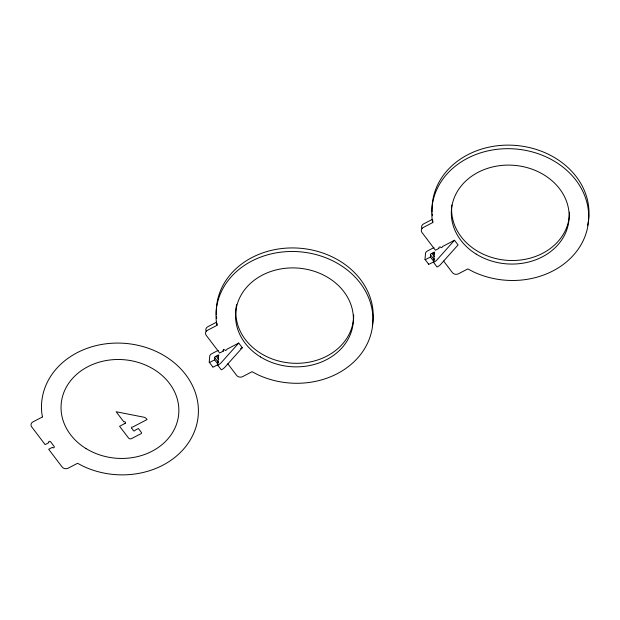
<?xml version="1.0" encoding="UTF-8"?>
<svg xmlns="http://www.w3.org/2000/svg" width="620" height="620" viewBox="0 0 620 620"><rect width="100%" height="100%" fill="white"/><g stroke="black" fill="none" stroke-linecap="round" stroke-linejoin="round"><path stroke-width="0.93" d="M217.69 363.847L214.644 359.848L214.83 357.724A1.085 0.473 -37.3 0 1 214.9 356.887A1.085 0.473 -37.3 0 1 216.186 356.213L217.326 355.624A1.085 0.473 -37.3 0 1 218.612 354.95A1.085 0.473 -37.3 0 1 218.542 355.787L217.728 365.134L221.286 369.807L222.301 369.272A4.348 1.891 -37.3 0 0 224.672 367.435L242.296 347.743L238.739 343.069L226.912 349.223A1.085 0.473 -37.3 0 1 225.951 350.292A1.085 0.473 -37.3 0 1 225.099 350.176A1.085 0.914 4.8 0 0 223.611 349.866A1.085 0.914 4.8 0 0 223.293 351.122L219.651 353.012L206.212 335.304A4.348 3.643 4.8 0 1 207.491 330.29L216.985 325.353L217.132 323.578M223.293 351.122L223.44 349.347M433.457 261.043L430.412 257.044L430.598 254.921A1.085 0.473 -37.3 0 1 430.668 254.084A1.085 0.473 -37.3 0 1 431.954 253.41L433.093 252.821A1.085 0.473 -37.3 0 1 434.38 252.146A1.085 0.473 -37.3 0 1 434.31 252.983L433.496 262.33L437.054 267.003L438.077 266.468A4.348 1.891 -37.3 0 0 440.448 264.632L458.064 244.939L454.507 240.266L442.688 246.427A1.085 0.473 -37.3 0 1 441.727 247.488A1.085 0.473 -37.3 0 1 440.867 247.372A1.085 0.914 4.8 0 0 439.379 247.07A1.085 0.914 4.8 0 0 439.061 248.318L435.418 250.217L421.98 232.5A4.348 3.643 4.8 0 1 423.266 227.486L432.752 222.557L432.9 220.782M434.031 261.005L434.155 259.594L430.598 254.921M238.739 343.069L221.115 362.762A4.348 1.891 -37.3 0 1 218.744 364.599L217.728 365.134M454.507 240.266L436.891 259.958A4.348 1.891 -37.3 0 1 434.519 261.795L433.496 262.33M217.728 364.762L213.567 366.924A1.085 0.473 -37.3 0 1 212.784 366.815M433.496 261.958L429.335 264.128A1.085 0.473 -37.3 0 1 428.56 264.019M218.217 350.362L211.529 353.849A2.178 0.946 -37.3 0 0 209.785 355.795L209.227 362.15A1.085 0.473 -37.3 0 0 210.01 362.258L214.644 359.848M433.985 247.566L427.304 251.054A2.178 0.946 -37.3 0 0 425.553 252.991L425.002 259.346A1.085 0.473 -37.3 0 0 425.777 259.454L430.412 257.044M240.606 348.618L242.296 347.743M216.488 322.214L207.793 326.74A4.348 3.643 4.8 0 0 206.158 331.181M432.264 219.418L423.561 223.936A4.348 3.643 4.8 0 0 421.925 228.377M433.093 252.821L434.108 254.154M431.954 253.41L434.496 256.75M425.041 259.47L428.598 264.143M217.326 355.624L218.341 356.957M216.186 356.213L218.728 359.553M214.83 357.724L218.387 362.39A1.085 0.473 -37.3 0 1 218.527 361.483M209.266 362.274L212.823 366.947M443.633 261.051L452.391 272.599A4.348 3.643 4.8 0 0 458.397 273.823L467.844 268.91L473.463 271.854A78.546 65.805 4.8 0 0 585.396 235.375A78.546 65.805 4.8 0 0 517.677 149.195A78.546 65.805 4.8 0 0 432.171 219.302L432.752 222.557M227.865 363.855L236.623 375.402A4.348 3.643 4.8 0 0 242.629 376.627L252.077 371.713L257.695 374.658A78.546 65.805 4.8 0 0 369.629 338.179A78.546 65.805 4.8 0 0 301.909 251.991A78.546 65.805 4.8 0 0 216.403 322.106L216.985 325.353M353.679 314.983A58.977 49.406 4.8 0 1 290.323 363.041A58.977 49.406 4.8 0 1 236.577 304.637M216.372 314.859A78.546 65.805 4.8 0 1 298.91 248.155A78.546 65.805 4.8 0 1 372.341 325.678M216.698 318.556A78.546 65.805 4.8 0 1 216.504 316.712M569.447 212.187A58.977 49.406 4.8 0 1 508.02 260.385A58.977 49.406 4.8 0 1 451.864 205.034M432.148 212.063A78.546 65.805 4.8 0 1 516.328 145.483A78.546 65.805 4.8 0 1 587.543 225.595M432.466 215.752A78.546 65.805 4.8 0 1 432.272 213.908M433.946 259.462A1.085 0.473 -37.3 0 1 434.295 258.679M125.039 423.437L119.575 426.281L128.635 438.146A2.178 1.821 5 0 0 131.37 438.696L141.127 433.62A1.085 0.907 5 0 0 141.414 432.481L138.392 428.513L135.137 430.21A1.085 0.907 5 0 1 133.85 430.885A1.085 0.907 5 0 1 133.013 429.784L132.269 428.808A1.085 0.907 5 0 1 131.432 427.707A1.085 0.907 5 0 1 132.719 427.033L147.064 419.554L146.398 418.686A4.348 3.643 5 0 0 143.917 417.214L116.142 411.75L123.845 421.879A1.085 0.907 5 0 1 125.349 422.181A1.085 0.907 5 0 1 125.039 423.437M42.47 416.942L32.976 421.871A4.348 3.643 4.8 0 0 31.698 426.886L45.128 444.602L48.771 442.703A1.085 0.914 4.8 0 1 49.096 441.456A1.085 0.914 4.8 0 1 50.6 441.758L54.142 446.439A1.085 0.914 4.8 0 1 53.824 447.686A1.085 0.914 4.8 0 1 52.32 447.384L48.678 449.275L62.101 466.984A4.348 3.643 4.8 0 0 68.115 468.209L77.562 463.295L83.181 466.248A78.546 65.805 4.8 0 0 195.106 429.761A78.546 65.805 4.8 0 0 127.387 343.581A78.546 65.805 4.8 0 0 41.881 413.687L42.47 416.942M85.94 448.508A58.977 49.406 4.8 0 0 178.614 414.966A58.977 49.406 4.8 0 0 95.294 363.436A58.977 49.406 4.8 0 0 85.94 448.508M260.454 356.919A58.977 49.406 4.8 0 0 353.137 323.377A58.977 49.406 4.8 0 0 269.808 271.847A58.977 49.406 4.8 0 0 260.454 356.919M476.222 254.123A58.977 49.406 4.8 0 0 568.904 220.581A58.977 49.406 4.8 0 0 485.576 169.051A58.977 49.406 4.8 0 0 476.222 254.123"/></g></svg>
